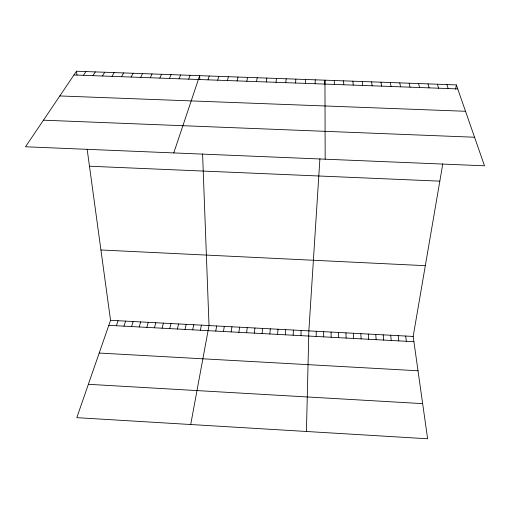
<?xml version="1.0" encoding="UTF-8"?>
<svg xmlns="http://www.w3.org/2000/svg" width="510" height="510" viewBox="0 0 510 510"><rect width="100%" height="100%" fill="white"/><g stroke="black" fill="none" stroke-linecap="round" stroke-linejoin="round"><path stroke-width="0.76" d="M323.665 336.861L323.665 331.672M316.194 336.46L316.257 331.277M306.433 431.479L308.856 330.882L319.91 158.788M315.148 83.729L315.244 79.828M300.938 335.644L301.13 330.474M305.343 83.372L305.541 79.477M293.154 335.223L293.409 330.059M285.377 334.809L285.696 329.651M324.704 84.086L324.959 80.178L325.17 159.196M277.612 334.394L277.995 329.237M295.558 83.015L295.851 79.126M269.854 333.974L270.294 328.829M262.102 333.559L262.605 328.421M285.778 82.665L286.174 78.782M254.362 333.145L254.93 328.013M246.623 332.73L247.254 327.605M276.012 82.308L276.509 78.432M238.897 332.316L239.592 327.197M231.183 331.902L231.935 326.789M266.265 81.957L266.858 78.087M223.469 331.487L224.292 326.381M215.768 331.073L216.654 325.973M87.14 149.149L110.542 320.318L76.806 417.664L427.616 438.772L413.17 336.441L442.795 163.882M455.608 89.231L456.348 84.909L76.487 71.228L25.5 146.778L484.5 165.801L456.348 84.909M256.524 81.6L257.219 77.737M190.708 424.518L209.017 325.565L202.585 153.931M200.392 330.25L201.399 325.157M246.802 81.249L247.592 77.392M192.716 329.842L193.781 324.755M185.047 329.428L186.175 324.347M237.086 80.899L237.979 77.042M177.384 329.02L178.576 323.946M169.734 328.606L170.984 323.538M227.39 80.542L228.378 76.698M162.091 328.198L163.404 323.136M154.453 327.79L155.824 322.734M217.706 80.191L218.79 76.353M146.823 327.375L148.257 322.326M139.204 326.967L140.703 321.925M208.029 79.84L209.215 76.009M131.593 326.559L133.148 321.523M123.987 326.151L125.607 321.121M116.388 325.75L118.071 320.72M173.776 152.923L199.652 75.665L199.799 79.554M188.726 79.139L190.102 75.321M179.093 78.789L180.565 74.976M169.467 78.444L171.041 74.632M159.859 78.094L161.53 74.288M150.265 77.743L152.031 73.95M140.683 77.399L142.545 73.606M131.108 77.048L133.072 73.268M121.552 76.704L123.605 72.924M112.009 76.36L114.157 72.586M102.478 76.009L104.722 72.241M92.954 75.665L95.293 71.904M83.449 75.321L85.884 71.566M73.956 74.976L457.738 88.906M59.804 95.95L465.528 111.282M43.439 120.194L474.555 137.235M89.473 166.222L439.83 181.146M100.923 249.976L425.314 265.678M110.542 320.318L413.17 336.441M108.802 325.342L413.916 341.7M99.201 353.047L418.015 370.77M88.37 384.304L422.656 403.627M446.881 84.571L448.175 88.555M437.433 84.233L438.619 88.211M427.992 83.889L429.082 87.867M418.563 83.551L419.558 87.516M409.154 83.213L410.04 87.172M399.751 82.875L400.541 86.827M390.36 82.537L391.049 86.483M380.976 82.199L381.576 86.139M76.487 71.228L77.016 75.097M405.667 336.039L406.349 341.292M371.611 81.861L372.109 85.795M398.176 335.644L398.794 340.89M390.692 335.242L391.246 340.482M362.259 81.523L362.655 85.45M383.214 334.847L383.705 340.081M375.742 334.445L376.176 339.679M352.914 81.186L353.213 85.113M368.284 334.05L368.647 339.271M360.825 333.655L361.131 338.869M343.581 80.848L343.785 84.768M353.379 333.253L353.628 338.468M345.939 332.858L346.124 338.066M334.267 80.516L334.369 84.424M338.506 332.463L338.627 337.665M331.086 332.067L331.143 337.263"/></g></svg>
